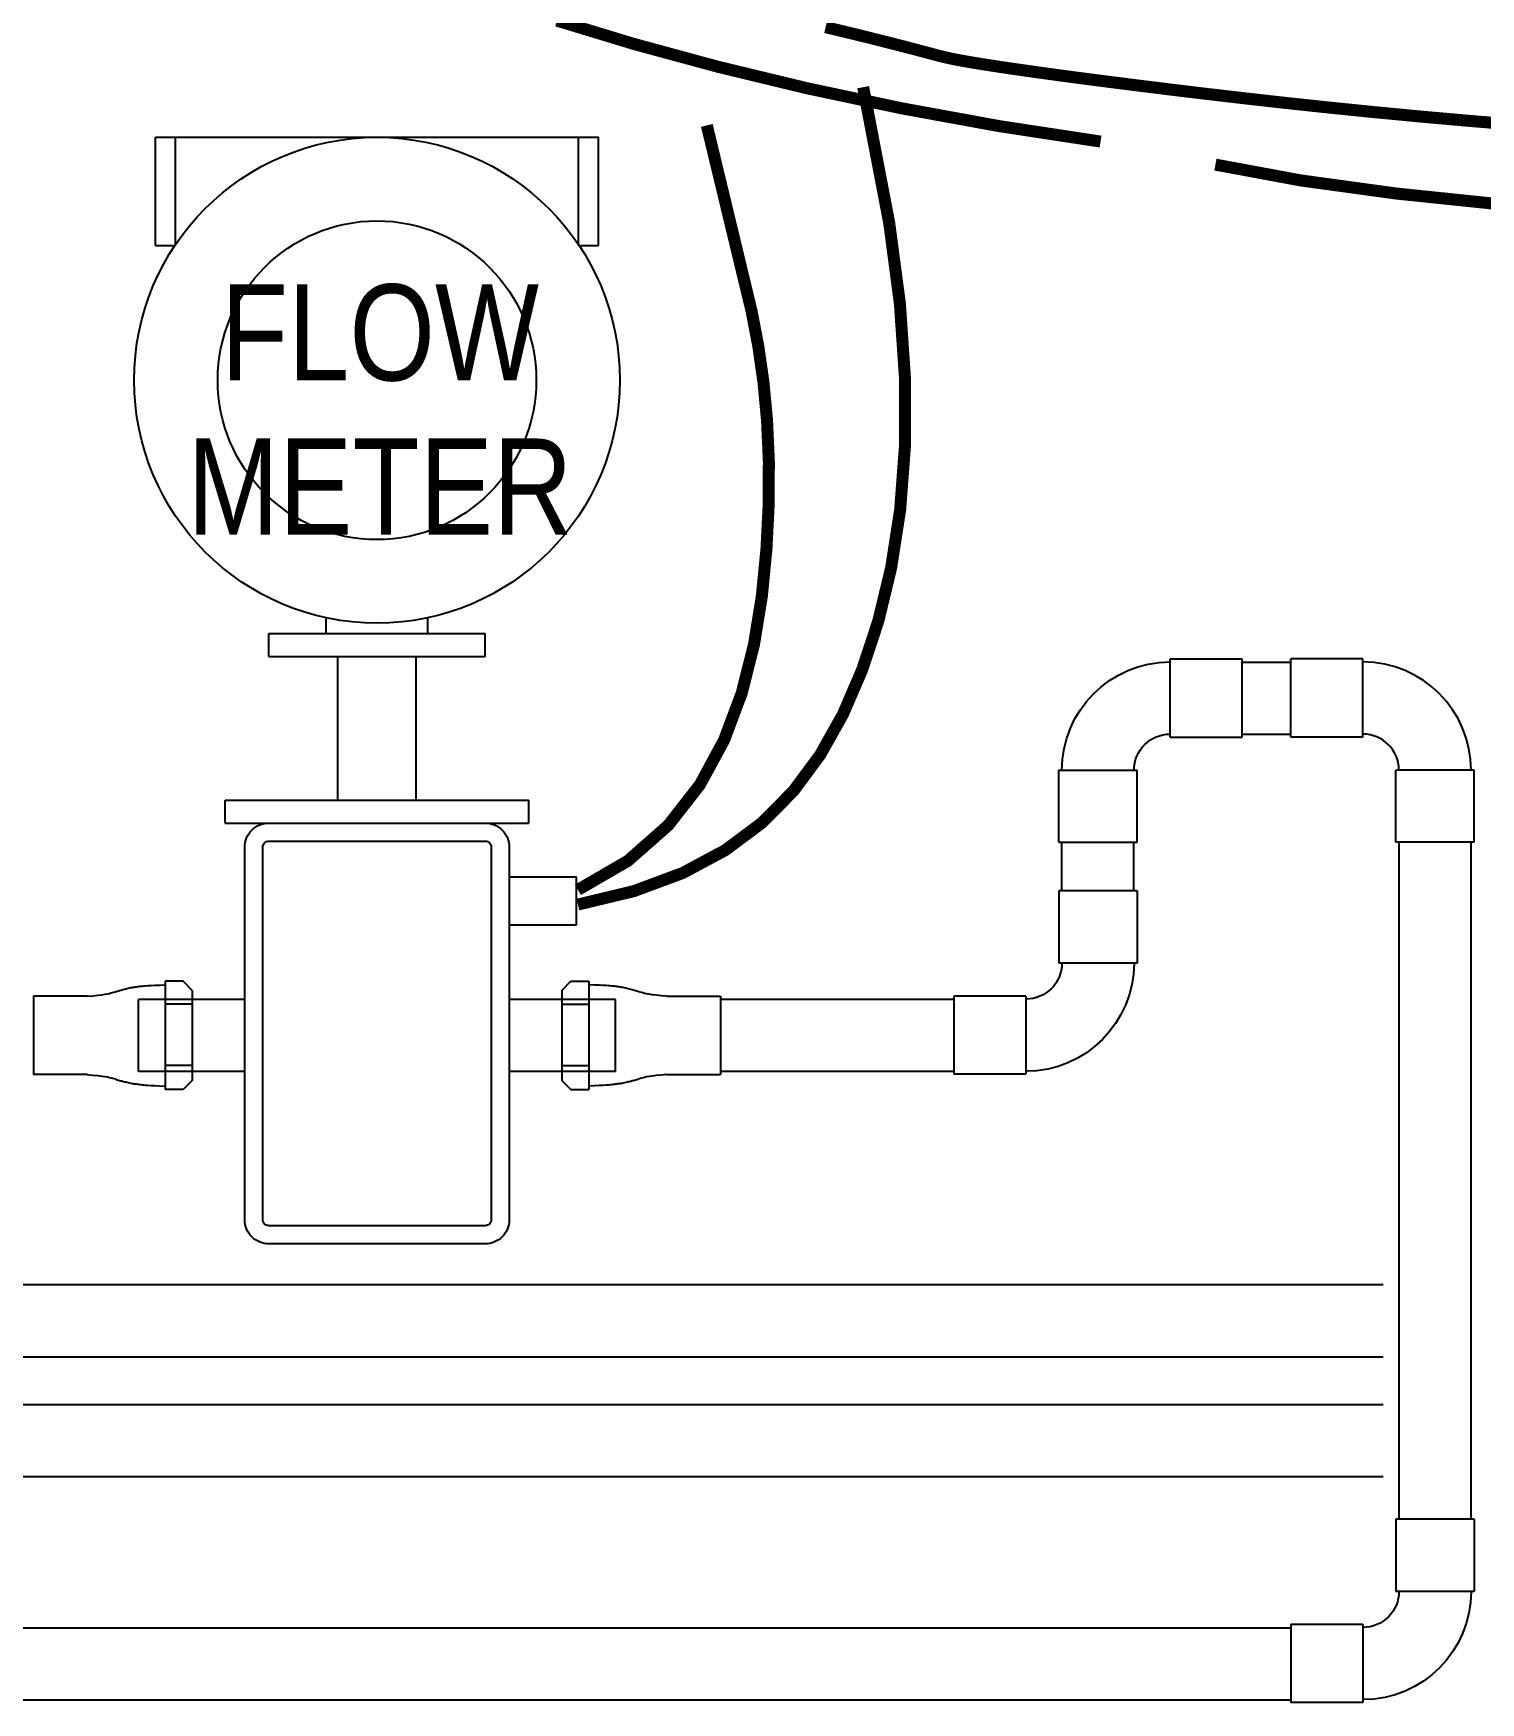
# Model space of a CAD drawing. Header units: inches. Extents: x -300 to 516, y -297 to 231.
# Drawn here: x -11.04 to 4.02, y -177.4 to -160.04 of the extents above; entities that cross this region are included whole.
import ezdxf
from ezdxf.enums import TextEntityAlignment as Align

# ---------------------------------------------------------------- set-up
doc = ezdxf.new("R2010")
doc.units = ezdxf.units.IN
doc.header["$LTSCALE"] = 24
doc.header["$MEASUREMENT"] = 0
doc.layers.add('EXTERIOR ELEC EQUIP', color=190, linetype='Continuous')
doc.layers.add('EXTERIOR PLUMB EQUIP', color=4, linetype='Continuous')
doc.styles.get("Standard").update_dxf_attribs({"font": 'ARIALN.TTF'})

# ---------------------------------------------------------------- blocks, each defined once
blk = doc.blocks.new('90ELL')
at = {"linetype": 'Continuous'}
for p, q in [((-0.271, 0), (-0.271, -0.5)), ((-0.271, 0), (0.271, 0)), ((0.271, 0), (0.271, -0.5)), ((-0.271, -0.5), (0.271, -0.5)), ((0.5, -0.729), (1, -0.729)), ((0.5, -0.729), (0.5, -1.271)), ((1, -0.729), (1, -1.271)), ((0.5, -1.271), (1, -1.271))]:
    blk.add_line(p, q, dxfattribs=at)
for radius in [0.75, 0.25]:
    blk.add_arc((0.5, -0.5), radius, 180, 270, dxfattribs=at)
blk = doc.blocks.new('FTG MALE')
at = {"linetype": 'Continuous'}
for p, q in [((0.039, -0.625), (-0.086, -0.625)), ((-0.086, -0.625), (-0.086, -1.375)), ((0.102, -0.688), (0.039, -0.625)), ((0.102, -0.688), (0.102, -1.313)), ((-0.628, -0.729), (-1, -0.729)), ((-1, -0.729), (-1, -1.271)), ((0.102, -0.783), (-0.086, -0.783)), ((-0.628, -1.271), (-1, -1.271)), ((0.102, -1.208), (-0.086, -1.208)), ((0.039, -1.375), (-0.086, -1.375)), ((0.102, -1.313), (0.039, -1.375))]:
    blk.add_line(p, q, dxfattribs=at)
for points in [[(-0.628, -0.729), (-0.587, -0.726), (-0.553, -0.722), (-0.526, -0.719), (-0.504, -0.715), (-0.487, -0.712), (-0.473, -0.709), (-0.462, -0.706), (-0.452, -0.703), (-0.443, -0.701), (-0.434, -0.698), (-0.426, -0.696), (-0.418, -0.693), (-0.41, -0.691), (-0.402, -0.689), (-0.394, -0.686), (-0.386, -0.684), (-0.377, -0.682), (-0.369, -0.679), (-0.36, -0.677), (-0.351, -0.675), (-0.342, -0.673), (-0.333, -0.671), (-0.325, -0.669), (-0.316, -0.668), (-0.308, -0.666), (-0.301, -0.665), (-0.293, -0.664), (-0.286, -0.663), (-0.279, -0.662), (-0.271, -0.661), (-0.263, -0.66), (-0.255, -0.66), (-0.246, -0.659), (-0.235, -0.657), (-0.222, -0.656), (-0.206, -0.655), (-0.185, -0.654), (-0.158, -0.652), (-0.126, -0.651), (-0.086, -0.649)], [(-0.628, -1.271), (-0.587, -1.275), (-0.553, -1.278), (-0.526, -1.282), (-0.504, -1.285), (-0.487, -1.288), (-0.473, -1.291), (-0.462, -1.294), (-0.452, -1.297), (-0.443, -1.3), (-0.434, -1.302), (-0.426, -1.305), (-0.418, -1.307), (-0.41, -1.31), (-0.402, -1.312), (-0.394, -1.314), (-0.386, -1.316), (-0.377, -1.319), (-0.369, -1.321), (-0.36, -1.323), (-0.351, -1.325), (-0.342, -1.327), (-0.333, -1.329), (-0.325, -1.331), (-0.316, -1.333), (-0.308, -1.334), (-0.301, -1.335), (-0.293, -1.336), (-0.286, -1.337), (-0.279, -1.338), (-0.271, -1.339), (-0.263, -1.34), (-0.255, -1.341), (-0.246, -1.342), (-0.235, -1.343), (-0.222, -1.344), (-0.206, -1.345), (-0.185, -1.347), (-0.158, -1.348), (-0.126, -1.35), (-0.086, -1.351)]]:
    blk.add_lwpolyline(points, dxfattribs=at)
blk = doc.blocks.new('FLOWMTR')
for p, q in [((-2.305, 11.505), (2.305, 11.505)), ((-2.305, 10.38), (-2.305, 11.505)), ((-2.095, 10.38), (-2.095, 11.505)), ((2.095, 10.38), (2.095, 11.505)), ((2.305, 10.38), (2.305, 11.505)), ((-2.305, 10.38), (-2.121, 10.38)), ((2.121, 10.38), (2.305, 10.38)), ((-0.529, 6.345), (-0.529, 6.51)), ((0.529, 6.345), (0.529, 6.51)), ((-1.125, 6.345), (1.125, 6.345)), ((-1.125, 6.107), (-1.125, 6.345)), ((1.125, 6.107), (1.125, 6.345)), ((-1.125, 6.107), (1.125, 6.107)), ((-0.406, 4.613), (-0.406, 6.107)), ((0.406, 4.613), (0.406, 6.107)), ((-1.58, 4.375), (-1.58, 4.613)), ((-1.58, 4.613), (1.58, 4.613)), ((1.58, 4.375), (1.58, 4.613)), ((-1.58, 4.375), (1.58, 4.375)), ((1.375, 3.815), (2.075, 3.815)), ((2.075, 3.315), (2.075, 3.815)), ((1.375, 3.315), (2.075, 3.315)), ((-2.48, 1.791), (-2.48, 2.541)), ((-1.375, 2.541), (-2.48, 2.541)), ((2.48, 2.541), (1.375, 2.541)), ((2.48, 1.791), (2.48, 2.541)), ((-1.375, 1.791), (-2.48, 1.791)), ((2.48, 1.791), (1.375, 1.791))]:
    blk.add_line(p, q)
for points in [[(1.125, 0), (-1.125, 0, -0.414214), (-1.375, 0.25), (-1.375, 4.125, -0.414214), (-1.125, 4.375), (1.125, 4.375, -0.414214), (1.375, 4.125), (1.375, 0.25, -0.414214)], [(1.125, 0.188), (-1.125, 0.188, -0.414214), (-1.188, 0.25), (-1.188, 4.125, -0.414214), (-1.125, 4.188), (1.125, 4.188, -0.414214), (1.188, 4.125), (1.188, 0.25, -0.414214)]]:
    blk.add_lwpolyline(points, format="xyb", close=True)
for radius in [2.526, 1.657]:
    blk.add_circle((0, 8.979), radius)

msp = doc.modelspace()

# ---------------------------------------------------------------- linework, layer by layer
at = {"layer": 'EXTERIOR ELEC EQUIP', "const_width": 0.125}
for points in [[(-5.59216, -159.90796), (-4.79212, -160.15078), (-3.92258, -160.38671), (-2.99295, -160.61095), (-2.01263, -160.81872), (-0.99105, -161.00523), (0.0624, -161.16568)], [(-5.3741, -168.94553), (-4.85372, -168.64343), (-4.43425, -168.27431), (-4.10455, -167.85153), (-3.85349, -167.38847), (-3.66994, -166.8985), (-3.54276, -166.39497), (-3.46083, -165.89127), (-3.41301, -165.40075), (-3.38979, -164.93422), (-3.38812, -164.49219), (-3.40655, -164.07258), (-3.44365, -163.67334), (-3.498, -163.29241), (-3.56814, -162.92771), (-4.03348, -160.99748)], [(19.30786, -161.8838), (17.742, -161.99317), (16.35988, -162.0724), (15.12534, -162.125), (14.00218, -162.15446), (12.9542, -162.1643), (11.94521, -162.15801), (10.93903, -162.13911), (9.89947, -162.1111), (8.80053, -162.07635), (7.65697, -162.03278), (6.49378, -161.97714), (5.33592, -161.90623), (4.20836, -161.81681), (3.13607, -161.70566), (2.14401, -161.56956), (1.25716, -161.40527)]]:
    msp.add_lwpolyline(points, dxfattribs=at)
at = {"layer": 'EXTERIOR ELEC EQUIP', "color": 60, "const_width": 0.125}
for points in [[(-2.79808, -159.97633), (-2.75862, -159.98562), (-2.71906, -159.99498), (-2.67941, -160.00442), (-2.63967, -160.01392), (-2.59984, -160.02348), (-2.55993, -160.03312), (-2.51993, -160.04282), (-2.47985, -160.05259), (-2.4397, -160.06242), (-2.39947, -160.07232), (-2.35916, -160.08229), (-2.31878, -160.09232), (-2.27834, -160.10242), (-2.23782, -160.11258), (-2.19724, -160.1228), (-2.1566, -160.13309), (-2.1159, -160.14344), (-2.07514, -160.15385), (-2.03433, -160.16433), (-1.99346, -160.17487), (-1.95255, -160.18547), (-1.91169, -160.1961), (-1.87095, -160.20675), (-1.83044, -160.21739), (-1.79024, -160.22799), (-1.75045, -160.23853), (-1.71115, -160.24898), (-1.67244, -160.25932), (-1.63387, -160.2696), (-1.59281, -160.2801), (-1.54611, -160.29122), (-1.49059, -160.30331), (-1.42311, -160.31674), (-1.34049, -160.33189), (-1.23957, -160.34912), (-1.11719, -160.3688), (-0.97063, -160.39125), (-0.79898, -160.41647), (-0.60175, -160.44444), (-0.37846, -160.47511), (-0.12865, -160.50845), (0.14818, -160.54441), (0.45249, -160.58295), (0.78476, -160.62403), (1.14536, -160.66753), (1.53424, -160.71298), (1.95122, -160.75985), (2.39615, -160.80757), (2.86887, -160.85561), (3.3692, -160.90343), (3.89698, -160.95046), (4.45205, -160.99617)], [(-5.3741, -169.09865), (-4.79208, -168.95885), (-4.28296, -168.7698), (-3.84062, -168.53248), (-3.45898, -168.24787), (-3.13191, -167.91697), (-2.85332, -167.54076), (-2.6171, -167.12022), (-2.41715, -166.65636), (-2.24916, -166.14936), (-2.116, -165.59634), (-2.02233, -164.99362), (-1.97284, -164.33751), (-1.97218, -163.62434), (-2.02503, -162.85043), (-2.13604, -162.0121), (-2.40683, -160.60034)]]:
    msp.add_lwpolyline(points, dxfattribs=at)
at = {"layer": 'EXTERIOR PLUMB EQUIP'}
for p, q in [((2.04136, -166.58077), (1.53578, -166.58077)), ((2.04136, -167.33077), (1.53578, -167.33077)), ((-0.34061, -168.95703), (-0.34061, -168.45144)), ((0.40939, -168.95703), (0.40939, -168.45144)), ((3.16775, -175.48944), (3.16775, -168.45144)), ((3.91775, -175.48944), (3.91775, -168.45144)), ((-1.46482, -170.08487), (-3.88964, -170.08487)), ((-1.46482, -170.83487), (-3.88964, -170.83487)), ((-12.26688, -173.04989), (3.00113, -173.04989)), ((-12.26688, -173.79989), (3.00113, -173.79989)), ((-16.28162, -174.29598), (3.00113, -174.29598)), ((-16.28162, -175.04598), (3.00113, -175.04598)), ((-16.87103, -176.61729), (2.04136, -176.61729)), ((-16.87103, -177.36729), (2.04136, -177.36729))]:
    msp.add_line(p, q, dxfattribs=at)

# ---------------------------------------------------------------- block references
msp.add_blockref('FLOWMTR', (-7.46431, -172.62587), dxfattribs=at)
at = {"layer": 'EXTERIOR PLUMB EQUIP', "yscale": 1.5, "zscale": 1.5, "rotation": 180}
for p, xscale in [((0.03548, -168.45144), -1.5), ((3.54166, -168.45144), 1.5)]:
    msp.add_blockref('90ELL', p, dxfattribs=dict(at, xscale=xscale))
at = {"layer": 'EXTERIOR PLUMB EQUIP', "yscale": 1.5, "zscale": 1.5}
for name, p, xscale in [('90ELL', (0.03548, -168.95703), -1.5), ('FTG MALE', (-9.53867, -168.95871), 1.5), ('FTG MALE', (-5.38994, -168.95871), -1.5), ('90ELL', (3.54166, -175.48944), -1.5)]:
    msp.add_blockref(name, p, dxfattribs=dict(at, xscale=xscale))

# ---------------------------------------------------------------- texts
at = {"layer": 'EXTERIOR PLUMB EQUIP'}
for s, p in [('FLOW', (-7.43412, -163.64984)), ('METER', (-7.43412, -165.25284))]:
    msp.add_text(s, height=1, dxfattribs=at).set_placement(p, align=Align.CENTER)

doc.saveas('drawing.dxf')
